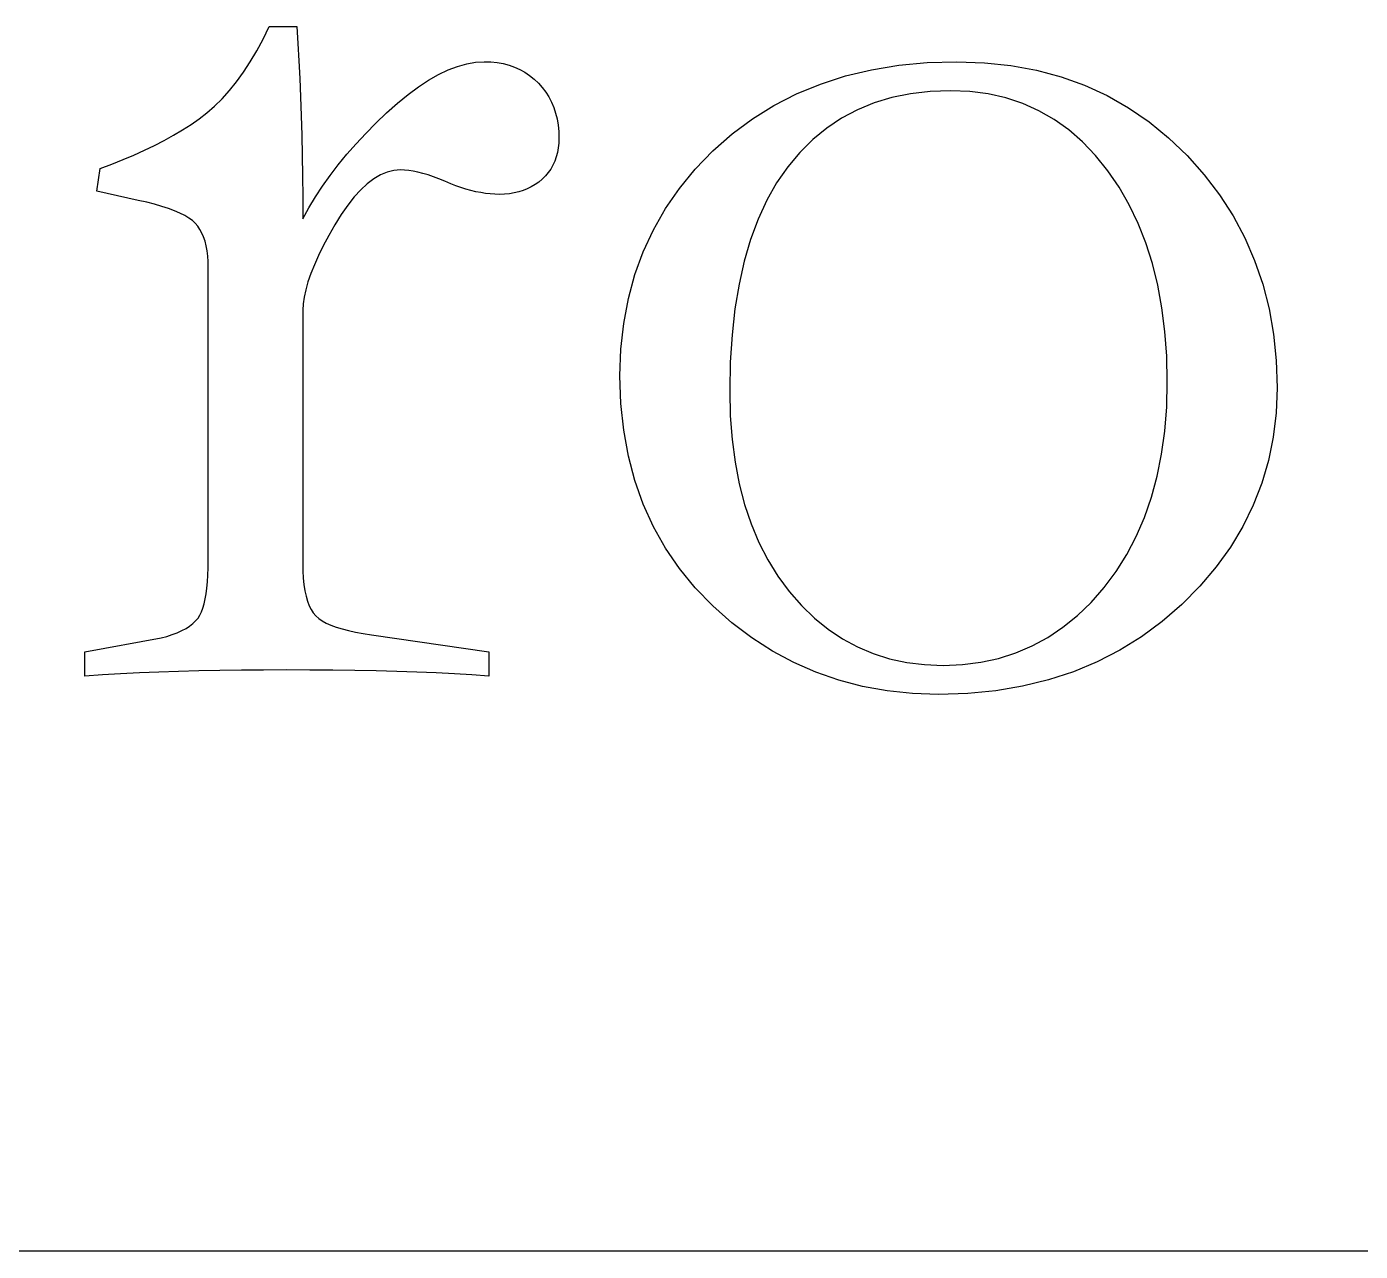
# Model space of a CAD drawing. Header units: millimetres. Extents: x -210 to 210, y -148 to 148.
# Drawn here: x -38.468 to -34.146, y -37.2 to -33.231 of the extents above; entities that cross this region are included whole.
import ezdxf

# ---------------------------------------------------------------- set-up
doc = ezdxf.new("R2010")
doc.units = ezdxf.units.MM
doc.layers.get('0').update_dxf_attribs({"lineweight": 18})

msp = doc.modelspace()

# ---------------------------------------------------------------- linework, layer by layer
at = {"color": 7, "lineweight": 30, "ltscale": 0.001126}
msp.add_line((-37.702, -33.2709), (-37.6819, -33.2305), dxfattribs=at)
at = {"color": 7, "lineweight": 30, "ltscale": 0.002224}
msp.add_line((-37.6819, -33.2305), (-37.593, -33.2305), dxfattribs=at)
at = {"color": 7, "lineweight": 30, "ltscale": 0.00136}
msp.add_line((-37.593, -33.2305), (-37.5892, -33.2848), dxfattribs=at)
at = {"color": 7, "lineweight": 30, "ltscale": 0.001082}
msp.add_line((-37.7227, -33.3089), (-37.702, -33.2709), dxfattribs=at)
at = {"color": 7, "lineweight": 30, "ltscale": 0.001038}
msp.add_line((-37.7439, -33.3446), (-37.7227, -33.3089), dxfattribs=at)
at = {"color": 7, "lineweight": 30, "ltscale": 0.001403}
msp.add_line((-37.5892, -33.2848), (-37.5859, -33.3408), dxfattribs=at)
at = {"color": 7, "lineweight": 30, "ltscale": 0.000996947}
msp.add_line((-37.7657, -33.378), (-37.7439, -33.3446), dxfattribs=at)
at = {"color": 7, "lineweight": 30, "ltscale": 0.001447}
msp.add_line((-37.5859, -33.3408), (-37.5829, -33.3986), dxfattribs=at)
at = {"color": 7, "lineweight": 30, "ltscale": 0.00081396}
msp.add_line((-37.1022, -33.3706), (-37.0718, -33.3591), dxfattribs=at)
at = {"color": 7, "lineweight": 30, "ltscale": 0.000769912}
msp.add_line((-37.0718, -33.3591), (-37.0421, -33.3508), dxfattribs=at)
at = {"color": 7, "lineweight": 30, "ltscale": 0.000731592}
msp.add_line((-37.0421, -33.3508), (-37.0133, -33.3458), dxfattribs=at)
at = {"color": 7, "lineweight": 30, "ltscale": 0.000703124}
msp.add_line((-37.0133, -33.3458), (-36.9852, -33.3442), dxfattribs=at)
at = {"color": 7, "lineweight": 30, "ltscale": 0.000533571}
msp.add_line((-36.9852, -33.3442), (-36.9639, -33.3448), dxfattribs=at)
at = {"color": 7, "lineweight": 30, "ltscale": 0.000514574}
msp.add_line((-36.9639, -33.3448), (-36.9434, -33.3469), dxfattribs=at)
at = {"color": 7, "lineweight": 30, "ltscale": 0.000498872}
msp.add_line((-36.9434, -33.3469), (-36.9238, -33.3504), dxfattribs=at)
at = {"color": 7, "lineweight": 30, "ltscale": 0.00048454}
msp.add_line((-36.9238, -33.3504), (-36.905, -33.3552), dxfattribs=at)
at = {"color": 7, "lineweight": 30, "ltscale": 0.000475561}
msp.add_line((-36.905, -33.3552), (-36.887, -33.3614), dxfattribs=at)
at = {"color": 7, "lineweight": 30, "ltscale": 0.000468429}
msp.add_line((-36.887, -33.3614), (-36.8699, -33.3691), dxfattribs=at)
at = {"color": 7, "lineweight": 30, "ltscale": 0.00224}
msp.add_line((-35.7301, -33.3702), (-35.6416, -33.3557), dxfattribs=at)
at = {"color": 7, "lineweight": 30, "ltscale": 0.002316}
msp.add_line((-35.6416, -33.3557), (-35.5494, -33.347), dxfattribs=at)
at = {"color": 7, "lineweight": 30, "ltscale": 0.0024}
msp.add_line((-35.5494, -33.347), (-35.4535, -33.3442), dxfattribs=at)
at = {"color": 7, "lineweight": 30, "ltscale": 0.002234}
msp.add_line((-35.4535, -33.3442), (-35.3642, -33.3472), dxfattribs=at)
at = {"color": 7, "lineweight": 30, "ltscale": 0.002162}
msp.add_line((-35.3642, -33.3472), (-35.2782, -33.3563), dxfattribs=at)
at = {"color": 7, "lineweight": 30, "ltscale": 0.002104}
msp.add_line((-35.2782, -33.3563), (-35.1954, -33.3715), dxfattribs=at)
at = {"color": 7, "lineweight": 30, "ltscale": 0.000920413}
msp.add_line((-37.8112, -33.4377), (-37.7882, -33.409), dxfattribs=at)
at = {"color": 7, "lineweight": 30, "ltscale": 0.00095809}
msp.add_line((-37.7882, -33.409), (-37.7657, -33.378), dxfattribs=at)
at = {"color": 7, "lineweight": 30, "ltscale": 0.001491}
msp.add_line((-37.5829, -33.3986), (-37.5804, -33.4582), dxfattribs=at)
at = {"color": 7, "lineweight": 30, "ltscale": 0.000981647}
msp.add_line((-37.1983, -33.4253), (-37.1655, -33.4037), dxfattribs=at)
at = {"color": 7, "lineweight": 30, "ltscale": 0.000920667}
msp.add_line((-37.1655, -33.4037), (-37.1335, -33.3855), dxfattribs=at)
at = {"color": 7, "lineweight": 30, "ltscale": 0.000864742}
msp.add_line((-37.1335, -33.3855), (-37.1022, -33.3706), dxfattribs=at)
at = {"color": 7, "lineweight": 30, "ltscale": 0.000464684}
msp.add_line((-36.8699, -33.3691), (-36.8536, -33.3781), dxfattribs=at)
at = {"color": 7, "lineweight": 30, "ltscale": 0.000465103}
msp.add_line((-36.8536, -33.3781), (-36.8382, -33.3884), dxfattribs=at)
at = {"color": 7, "lineweight": 30, "ltscale": 0.00046898}
msp.add_line((-36.8382, -33.3884), (-36.8236, -33.4002), dxfattribs=at)
at = {"color": 7, "lineweight": 30, "ltscale": 0.000475943}
msp.add_line((-36.8236, -33.4002), (-36.8098, -33.4133), dxfattribs=at)
at = {"color": 7, "lineweight": 30, "ltscale": 0.002125}
msp.add_line((-35.8957, -33.4164), (-35.8148, -33.3904), dxfattribs=at)
at = {"color": 7, "lineweight": 30, "ltscale": 0.002177}
msp.add_line((-35.8148, -33.3904), (-35.7301, -33.3702), dxfattribs=at)
at = {"color": 7, "lineweight": 30, "ltscale": 0.002057}
for p, q in [((-35.1954, -33.3715), (-35.1159, -33.3928)), ((-34.4625, -34.0652), (-34.442, -34.1449)), ((-36.244, -35.1082), (-36.3013, -35.0491))]:
    msp.add_line(p, q, dxfattribs=at)
at = {"color": 7, "lineweight": 30, "ltscale": 0.002025}
msp.add_line((-35.1159, -33.3928), (-35.0396, -33.4201), dxfattribs=at)
at = {"color": 7, "lineweight": 30, "ltscale": 0.000885711}
msp.add_line((-37.8348, -33.4642), (-37.8112, -33.4377), dxfattribs=at)
at = {"color": 7, "lineweight": 30, "ltscale": 0.001111}
msp.add_line((-37.2663, -33.4782), (-37.2319, -33.4501), dxfattribs=at)
at = {"color": 7, "lineweight": 30, "ltscale": 0.001044}
msp.add_line((-37.2319, -33.4501), (-37.1983, -33.4253), dxfattribs=at)
at = {"color": 7, "lineweight": 30, "ltscale": 0.000476077}
msp.add_line((-36.8098, -33.4133), (-36.7971, -33.4276), dxfattribs=at)
at = {"color": 7, "lineweight": 30, "ltscale": 0.000470889}
msp.add_line((-36.7971, -33.4276), (-36.7858, -33.4426), dxfattribs=at)
at = {"color": 7, "lineweight": 30, "ltscale": 0.000467768}
msp.add_line((-36.7858, -33.4426), (-36.7758, -33.4584), dxfattribs=at)
at = {"color": 7, "lineweight": 30, "ltscale": 0.002062}
msp.add_line((-36.0463, -33.4858), (-35.9729, -33.4482), dxfattribs=at)
at = {"color": 7, "lineweight": 30, "ltscale": 0.002087}
for p, q in [((-35.9729, -33.4482), (-35.8957, -33.4164)), ((-34.999, -35.2898), (-35.0761, -35.3219))]:
    msp.add_line(p, q, dxfattribs=at)
at = {"color": 7, "lineweight": 30, "ltscale": 0.001544}
msp.add_line((-35.6035, -33.4479), (-35.664, -33.4603), dxfattribs=at)
at = {"color": 7, "lineweight": 30, "ltscale": 0.001601}
msp.add_line((-35.5399, -33.4405), (-35.6035, -33.4479), dxfattribs=at)
at = {"color": 7, "lineweight": 30, "ltscale": 0.001667}
msp.add_line((-35.4732, -33.438), (-35.5399, -33.4405), dxfattribs=at)
at = {"color": 7, "lineweight": 30, "ltscale": 0.001552}
for p, q in [((-35.4112, -33.4406), (-35.4732, -33.438)), ((-37.1416, -35.3254), (-37.2036, -35.3228))]:
    msp.add_line(p, q, dxfattribs=at)
at = {"color": 7, "lineweight": 30, "ltscale": 0.001501}
msp.add_line((-35.3517, -33.4484), (-35.4112, -33.4406), dxfattribs=at)
at = {"color": 7, "lineweight": 30, "ltscale": 0.001463}
msp.add_line((-35.2946, -33.4614), (-35.3517, -33.4484), dxfattribs=at)
at = {"color": 7, "lineweight": 30, "ltscale": 0.002007}
msp.add_line((-35.0396, -33.4201), (-34.9666, -33.4536), dxfattribs=at)
at = {"color": 7, "lineweight": 30, "ltscale": 0.000825012}
msp.add_line((-37.8838, -33.51), (-37.859, -33.4882), dxfattribs=at)
at = {"color": 7, "lineweight": 30, "ltscale": 0.000853729}
msp.add_line((-37.859, -33.4882), (-37.8348, -33.4642), dxfattribs=at)
at = {"color": 7, "lineweight": 30, "ltscale": 0.001535}
msp.add_line((-37.5804, -33.4582), (-37.5782, -33.5196), dxfattribs=at)
at = {"color": 7, "lineweight": 30, "ltscale": 0.001179}
msp.add_line((-37.3015, -33.5097), (-37.2663, -33.4782), dxfattribs=at)
at = {"color": 7, "lineweight": 30, "ltscale": 0.000468194}
msp.add_line((-36.7758, -33.4584), (-36.7671, -33.475), dxfattribs=at)
at = {"color": 7, "lineweight": 30, "ltscale": 0.000471676}
msp.add_line((-36.7671, -33.475), (-36.7598, -33.4924), dxfattribs=at)
at = {"color": 7, "lineweight": 30, "ltscale": 0.000478908}
msp.add_line((-36.7598, -33.4924), (-36.7538, -33.5106), dxfattribs=at)
at = {"color": 7, "lineweight": 30, "ltscale": 0.002051}
msp.add_line((-36.116, -33.5292), (-36.0463, -33.4858), dxfattribs=at)
at = {"color": 7, "lineweight": 30, "ltscale": 0.001469}
for p, q in [((-35.7215, -33.4776), (-35.7759, -33.4998)), ((-35.1585, -35.2101), (-35.1097, -35.1774))]:
    msp.add_line(p, q, dxfattribs=at)
at = {"color": 7, "lineweight": 30, "ltscale": 0.0015}
for p, q in [((-35.664, -33.4603), (-35.7215, -33.4776)), ((-35.1097, -35.1774), (-35.0631, -35.1396))]:
    msp.add_line(p, q, dxfattribs=at)
at = {"color": 7, "lineweight": 30, "ltscale": 0.001438}
msp.add_line((-35.24, -33.4795), (-35.2946, -33.4614), dxfattribs=at)
at = {"color": 7, "lineweight": 30, "ltscale": 0.001429}
msp.add_line((-35.1879, -33.5029), (-35.24, -33.4795), dxfattribs=at)
at = {"color": 7, "lineweight": 30, "ltscale": 0.002003}
msp.add_line((-34.9666, -33.4536), (-34.8969, -33.4931), dxfattribs=at)
at = {"color": 7, "lineweight": 30, "ltscale": 0.002015}
msp.add_line((-34.8969, -33.4931), (-34.8305, -33.5386), dxfattribs=at)
at = {"color": 7, "lineweight": 30, "ltscale": 0.000798334}
msp.add_line((-37.9355, -33.5475), (-37.9092, -33.5295), dxfattribs=at)
at = {"color": 7, "lineweight": 30, "ltscale": 0.000799563}
msp.add_line((-37.9092, -33.5295), (-37.8838, -33.51), dxfattribs=at)
at = {"color": 7, "lineweight": 30, "ltscale": 0.001579}
msp.add_line((-37.5782, -33.5196), (-37.5764, -33.5827), dxfattribs=at)
at = {"color": 7, "lineweight": 30, "ltscale": 0.001202}
msp.add_line((-37.3362, -33.5429), (-37.3015, -33.5097), dxfattribs=at)
at = {"color": 7, "lineweight": 30, "ltscale": 0.000488509}
msp.add_line((-36.7538, -33.5106), (-36.7491, -33.5296), dxfattribs=at)
at = {"color": 7, "lineweight": 30, "ltscale": 0.000501142}
msp.add_line((-36.7491, -33.5296), (-36.7458, -33.5493), dxfattribs=at)
at = {"color": 7, "lineweight": 30, "ltscale": 0.002055}
msp.add_line((-36.1819, -33.5783), (-36.116, -33.5292), dxfattribs=at)
at = {"color": 7, "lineweight": 30, "ltscale": 0.00145}
for p, q in [((-35.8272, -33.527), (-35.8755, -33.5591)), ((-35.091, -33.5652), (-35.1382, -33.5314))]:
    msp.add_line(p, q, dxfattribs=at)
at = {"color": 7, "lineweight": 30, "ltscale": 0.001452}
for p, q in [((-35.7759, -33.4998), (-35.8272, -33.527)), ((-35.2095, -35.2379), (-35.1585, -35.2101))]:
    msp.add_line(p, q, dxfattribs=at)
at = {"color": 7, "lineweight": 30, "ltscale": 0.001432}
msp.add_line((-35.1382, -33.5314), (-35.1879, -33.5029), dxfattribs=at)
at = {"color": 7, "lineweight": 30, "ltscale": 0.002041}
msp.add_line((-34.8305, -33.5386), (-34.7673, -33.5903), dxfattribs=at)
at = {"color": 7, "lineweight": 30, "ltscale": 0.000862636}
msp.add_line((-38.0223, -33.599), (-37.9921, -33.5823), dxfattribs=at)
at = {"color": 7, "lineweight": 30, "ltscale": 0.000840348}
msp.add_line((-37.9921, -33.5823), (-37.9632, -33.5651), dxfattribs=at)
at = {"color": 7, "lineweight": 30, "ltscale": 0.000819705}
msp.add_line((-37.9632, -33.5651), (-37.9355, -33.5475), dxfattribs=at)
at = {"color": 7, "lineweight": 30, "ltscale": 0.001151}
msp.add_line((-37.4006, -33.6101), (-37.3693, -33.5764), dxfattribs=at)
at = {"color": 7, "lineweight": 30, "ltscale": 0.001176}
msp.add_line((-37.3693, -33.5764), (-37.3362, -33.5429), dxfattribs=at)
at = {"color": 7, "lineweight": 30, "ltscale": 0.000516301}
msp.add_line((-36.7458, -33.5493), (-36.7438, -33.5699), dxfattribs=at)
at = {"color": 7, "lineweight": 30, "ltscale": 0.000533749}
msp.add_line((-36.7438, -33.5699), (-36.7431, -33.5912), dxfattribs=at)
at = {"color": 7, "lineweight": 30, "ltscale": 0.002074}
msp.add_line((-36.244, -33.6332), (-36.1819, -33.5783), dxfattribs=at)
at = {"color": 7, "lineweight": 30, "ltscale": 0.001461}
msp.add_line((-35.8755, -33.5591), (-35.9207, -33.5962), dxfattribs=at)
at = {"color": 7, "lineweight": 30, "ltscale": 0.001482}
msp.add_line((-35.0463, -33.6041), (-35.091, -33.5652), dxfattribs=at)
at = {"color": 7, "lineweight": 30, "ltscale": 0.000909368}
msp.add_line((-38.0865, -33.6311), (-38.0538, -33.6153), dxfattribs=at)
at = {"color": 7, "lineweight": 30, "ltscale": 0.000886339}
msp.add_line((-38.0538, -33.6153), (-38.0223, -33.599), dxfattribs=at)
at = {"color": 7, "lineweight": 30, "ltscale": 0.001624}
msp.add_line((-37.5764, -33.5827), (-37.575, -33.6476), dxfattribs=at)
at = {"color": 7, "lineweight": 30, "ltscale": 0.001128}
msp.add_line((-37.4303, -33.6441), (-37.4006, -33.6101), dxfattribs=at)
at = {"color": 7, "lineweight": 30, "ltscale": 0.000382721}
msp.add_line((-36.7453, -33.6234), (-36.748, -33.6385), dxfattribs=at)
at = {"color": 7, "lineweight": 30, "ltscale": 0.000396317}
msp.add_line((-36.7437, -33.6077), (-36.7453, -33.6234), dxfattribs=at)
at = {"color": 7, "lineweight": 30, "ltscale": 0.000411644}
msp.add_line((-36.7431, -33.5912), (-36.7437, -33.6077), dxfattribs=at)
at = {"color": 7, "lineweight": 30, "ltscale": 0.001488}
msp.add_line((-35.9207, -33.5962), (-35.9629, -33.6382), dxfattribs=at)
at = {"color": 7, "lineweight": 30, "ltscale": 0.001527}
for p, q in [((-35.0041, -33.6482), (-35.0463, -33.6041)), ((-35.9629, -33.6382), (-36.0019, -33.6851))]:
    msp.add_line(p, q, dxfattribs=at)
at = {"color": 7, "lineweight": 30, "ltscale": 0.002081}
for p, q in [((-34.7673, -33.5903), (-34.7073, -33.648)), ((-34.7881, -35.1586), (-34.855, -35.2082))]:
    msp.add_line(p, q, dxfattribs=at)
at = {"color": 7, "lineweight": 30, "ltscale": 0.000984713}
msp.add_line((-38.1925, -33.676), (-38.1559, -33.6615), dxfattribs=at)
at = {"color": 7, "lineweight": 30, "ltscale": 0.000959323}
msp.add_line((-38.1559, -33.6615), (-38.1205, -33.6465), dxfattribs=at)
at = {"color": 7, "lineweight": 30, "ltscale": 0.000933546}
msp.add_line((-38.1205, -33.6465), (-38.0865, -33.6311), dxfattribs=at)
at = {"color": 7, "lineweight": 30, "ltscale": 0.001668}
for p, q in [((-37.575, -33.6476), (-37.574, -33.7144)), ((-36.1415, -34.779), (-36.1203, -34.8422))]:
    msp.add_line(p, q, dxfattribs=at)
at = {"color": 7, "lineweight": 30, "ltscale": 0.001106}
msp.add_line((-37.4583, -33.6783), (-37.4303, -33.6441), dxfattribs=at)
at = {"color": 7, "lineweight": 30, "ltscale": 0.000357271}
msp.add_line((-36.7567, -33.6666), (-36.7627, -33.6796), dxfattribs=at)
at = {"color": 7, "lineweight": 30, "ltscale": 0.000363557}
msp.add_line((-36.7518, -33.6529), (-36.7567, -33.6666), dxfattribs=at)
at = {"color": 7, "lineweight": 30, "ltscale": 0.000371774}
msp.add_line((-36.748, -33.6385), (-36.7518, -33.6529), dxfattribs=at)
at = {"color": 7, "lineweight": 30, "ltscale": 0.002061}
msp.add_line((-36.3013, -33.6925), (-36.244, -33.6332), dxfattribs=at)
at = {"color": 7, "lineweight": 30, "ltscale": 0.001583}
msp.add_line((-34.9643, -33.6975), (-35.0041, -33.6482), dxfattribs=at)
at = {"color": 7, "lineweight": 30, "ltscale": 0.002083}
msp.add_line((-34.7073, -33.648), (-34.6519, -33.7103), dxfattribs=at)
at = {"color": 7, "lineweight": 30, "ltscale": 0.001869}
msp.add_line((-38.2403, -33.7642), (-38.2304, -33.69), dxfattribs=at)
at = {"color": 7, "lineweight": 30, "ltscale": 0.001011}
msp.add_line((-38.2304, -33.69), (-38.1925, -33.676), dxfattribs=at)
at = {"color": 7, "lineweight": 30, "ltscale": 0.001084}
msp.add_line((-37.4847, -33.7128), (-37.4583, -33.6783), dxfattribs=at)
at = {"color": 7, "lineweight": 30, "ltscale": 0.000618812}
msp.add_line((-37.3218, -33.711), (-37.3432, -33.7234), dxfattribs=at)
at = {"color": 7, "lineweight": 30, "ltscale": 0.000582037}
msp.add_line((-37.3003, -33.7021), (-37.3218, -33.711), dxfattribs=at)
at = {"color": 7, "lineweight": 30, "ltscale": 0.000555677}
msp.add_line((-37.2787, -33.6968), (-37.3003, -33.7021), dxfattribs=at)
at = {"color": 7, "lineweight": 30, "ltscale": 0.000544252}
msp.add_line((-37.257, -33.695), (-37.2787, -33.6968), dxfattribs=at)
at = {"color": 7, "lineweight": 30, "ltscale": 0.000329775}
msp.add_line((-37.2438, -33.6954), (-37.257, -33.695), dxfattribs=at)
at = {"color": 7, "lineweight": 30, "ltscale": 0.00034872}
msp.add_line((-37.2299, -33.6968), (-37.2438, -33.6954), dxfattribs=at)
at = {"color": 7, "lineweight": 30, "ltscale": 0.000368913}
msp.add_line((-37.2153, -33.699), (-37.2299, -33.6968), dxfattribs=at)
at = {"color": 7, "lineweight": 30, "ltscale": 0.000389326}
msp.add_line((-37.2001, -33.7021), (-37.2153, -33.699), dxfattribs=at)
at = {"color": 7, "lineweight": 30, "ltscale": 0.00041139}
msp.add_line((-37.1841, -33.7061), (-37.2001, -33.7021), dxfattribs=at)
at = {"color": 7, "lineweight": 30, "ltscale": 0.000434136}
msp.add_line((-37.1674, -33.711), (-37.1841, -33.7061), dxfattribs=at)
at = {"color": 7, "lineweight": 30, "ltscale": 0.000456771}
msp.add_line((-37.1501, -33.7168), (-37.1674, -33.711), dxfattribs=at)
at = {"color": 7, "lineweight": 30, "ltscale": 0.000357537}
msp.add_line((-36.7779, -33.7035), (-36.7871, -33.7144), dxfattribs=at)
at = {"color": 7, "lineweight": 30, "ltscale": 0.000354639}
msp.add_line((-36.7697, -33.6919), (-36.7779, -33.7035), dxfattribs=at)
at = {"color": 7, "lineweight": 30, "ltscale": 0.000355104}
msp.add_line((-36.7627, -33.6796), (-36.7697, -33.6919), dxfattribs=at)
at = {"color": 7, "lineweight": 30, "ltscale": 0.002017}
for p, q in [((-36.3526, -33.7549), (-36.3013, -33.6925)), ((-36.1596, -34.0652), (-36.1728, -34.1448))]:
    msp.add_line(p, q, dxfattribs=at)
at = {"color": 7, "lineweight": 30, "ltscale": 0.001571}
msp.add_line((-36.0019, -33.6851), (-36.0376, -33.7368), dxfattribs=at)
at = {"color": 7, "lineweight": 30, "ltscale": 0.001621}
msp.add_line((-34.9277, -33.751), (-34.9643, -33.6975), dxfattribs=at)
at = {"color": 7, "lineweight": 30, "ltscale": 0.002046}
msp.add_line((-34.6519, -33.7103), (-34.6024, -33.7754), dxfattribs=at)
at = {"color": 7, "lineweight": 30, "ltscale": 0.001712}
msp.add_line((-37.574, -33.7144), (-37.5734, -33.7828), dxfattribs=at)
at = {"color": 7, "lineweight": 30, "ltscale": 0.001046}
msp.add_line((-37.5323, -33.7824), (-37.5093, -33.7475), dxfattribs=at)
at = {"color": 7, "lineweight": 30, "ltscale": 0.001065}
msp.add_line((-37.5093, -33.7475), (-37.4847, -33.7128), dxfattribs=at)
at = {"color": 7, "lineweight": 30, "ltscale": 0.000721333}
msp.add_line((-37.3645, -33.7395), (-37.3857, -33.759), dxfattribs=at)
at = {"color": 7, "lineweight": 30, "ltscale": 0.000666123}
msp.add_line((-37.3432, -33.7234), (-37.3645, -33.7395), dxfattribs=at)
at = {"color": 7, "lineweight": 30, "ltscale": 0.000480793}
msp.add_line((-37.1321, -33.7234), (-37.1501, -33.7168), dxfattribs=at)
at = {"color": 7, "lineweight": 30, "ltscale": 0.000505071}
msp.add_line((-37.1133, -33.731), (-37.1321, -33.7234), dxfattribs=at)
at = {"color": 7, "lineweight": 30, "ltscale": 0.000529254}
msp.add_line((-37.0939, -33.7395), (-37.1133, -33.731), dxfattribs=at)
at = {"color": 7, "lineweight": 30, "ltscale": 0.000448477}
msp.add_line((-37.0772, -33.746), (-37.0939, -33.7395), dxfattribs=at)
at = {"color": 7, "lineweight": 30, "ltscale": 0.000438165}
msp.add_line((-37.0607, -33.7519), (-37.0772, -33.746), dxfattribs=at)
at = {"color": 7, "lineweight": 30, "ltscale": 0.000427557}
msp.add_line((-37.0444, -33.7571), (-37.0607, -33.7519), dxfattribs=at)
at = {"color": 7, "lineweight": 30, "ltscale": 0.000361158}
msp.add_line((-36.8327, -33.7498), (-36.8457, -33.7563), dxfattribs=at)
at = {"color": 7, "lineweight": 30, "ltscale": 0.000359688}
msp.add_line((-36.8204, -33.7424), (-36.8327, -33.7498), dxfattribs=at)
at = {"color": 7, "lineweight": 30, "ltscale": 0.000361589}
msp.add_line((-36.8086, -33.734), (-36.8204, -33.7424), dxfattribs=at)
at = {"color": 7, "lineweight": 30, "ltscale": 0.00036483}
msp.add_line((-36.7975, -33.7246), (-36.8086, -33.734), dxfattribs=at)
at = {"color": 7, "lineweight": 30, "ltscale": 0.000363208}
msp.add_line((-36.7871, -33.7144), (-36.7975, -33.7246), dxfattribs=at)
at = {"color": 7, "lineweight": 30, "ltscale": 0.001986}
msp.add_line((-36.3978, -33.8202), (-36.3526, -33.7549), dxfattribs=at)
at = {"color": 7, "lineweight": 30, "ltscale": 0.00162}
msp.add_line((-36.0376, -33.7368), (-36.0695, -33.7932), dxfattribs=at)
at = {"color": 7, "lineweight": 30, "ltscale": 0.00164}
msp.add_line((-34.8949, -33.8078), (-34.9277, -33.751), dxfattribs=at)
at = {"color": 7, "lineweight": 30, "ltscale": 0.003417}
msp.add_line((-38.1069, -33.7938), (-38.2403, -33.7642), dxfattribs=at)
at = {"color": 7, "lineweight": 30, "ltscale": 0.000707783}
msp.add_line((-38.0792, -33.7999), (-38.1069, -33.7938), dxfattribs=at)
at = {"color": 7, "lineweight": 30, "ltscale": 0.001757}
msp.add_line((-37.5734, -33.7828), (-37.5732, -33.8531), dxfattribs=at)
at = {"color": 7, "lineweight": 30, "ltscale": 0.001029}
msp.add_line((-37.5536, -33.8176), (-37.5323, -33.7824), dxfattribs=at)
at = {"color": 7, "lineweight": 30, "ltscale": 0.00084892}
msp.add_line((-37.4068, -33.7821), (-37.4278, -33.8088), dxfattribs=at)
at = {"color": 7, "lineweight": 30, "ltscale": 0.000782541}
msp.add_line((-37.3857, -33.759), (-37.4068, -33.7821), dxfattribs=at)
at = {"color": 7, "lineweight": 30, "ltscale": 0.000418255}
msp.add_line((-37.0283, -33.7616), (-37.0444, -33.7571), dxfattribs=at)
at = {"color": 7, "lineweight": 30, "ltscale": 0.000409425}
msp.add_line((-37.0124, -33.7654), (-37.0283, -33.7616), dxfattribs=at)
at = {"color": 7, "lineweight": 30, "ltscale": 0.000399798}
msp.add_line((-36.9967, -33.7685), (-37.0124, -33.7654), dxfattribs=at)
at = {"color": 7, "lineweight": 30, "ltscale": 0.000393044}
msp.add_line((-36.9812, -33.7709), (-36.9967, -33.7685), dxfattribs=at)
at = {"color": 7, "lineweight": 30, "ltscale": 0.000385414}
msp.add_line((-36.9658, -33.7727), (-36.9812, -33.7709), dxfattribs=at)
at = {"color": 7, "lineweight": 30, "ltscale": 0.000378545}
msp.add_line((-36.9507, -33.7737), (-36.9658, -33.7727), dxfattribs=at)
at = {"color": 7, "lineweight": 30, "ltscale": 0.000373181}
msp.add_line((-36.9358, -33.774), (-36.9507, -33.7737), dxfattribs=at)
at = {"color": 7, "lineweight": 30, "ltscale": 0.000412942}
msp.add_line((-36.9193, -33.7735), (-36.9358, -33.774), dxfattribs=at)
at = {"color": 7, "lineweight": 30, "ltscale": 0.00039921}
msp.add_line((-36.9034, -33.7721), (-36.9193, -33.7735), dxfattribs=at)
at = {"color": 7, "lineweight": 30, "ltscale": 0.000387919}
msp.add_line((-36.8881, -33.7696), (-36.9034, -33.7721), dxfattribs=at)
at = {"color": 7, "lineweight": 30, "ltscale": 0.000378494}
msp.add_line((-36.8734, -33.7661), (-36.8881, -33.7696), dxfattribs=at)
at = {"color": 7, "lineweight": 30, "ltscale": 0.000370387}
msp.add_line((-36.8592, -33.7617), (-36.8734, -33.7661), dxfattribs=at)
at = {"color": 7, "lineweight": 30, "ltscale": 0.000364953}
msp.add_line((-36.8457, -33.7563), (-36.8592, -33.7617), dxfattribs=at)
at = {"color": 7, "lineweight": 30, "ltscale": 0.001681}
msp.add_line((-36.0695, -33.7932), (-36.0977, -33.8542), dxfattribs=at)
at = {"color": 7, "lineweight": 30, "ltscale": 0.002022}
for p, q in [((-34.6024, -33.7754), (-34.5587, -33.8435)), ((-34.4158, -34.4016), (-34.4189, -34.4824))]:
    msp.add_line(p, q, dxfattribs=at)
at = {"color": 7, "lineweight": 30, "ltscale": 0.000660316}
msp.add_line((-38.0536, -33.8063), (-38.0792, -33.7999), dxfattribs=at)
at = {"color": 7, "lineweight": 30, "ltscale": 0.00061286}
msp.add_line((-38.03, -33.8129), (-38.0536, -33.8063), dxfattribs=at)
at = {"color": 7, "lineweight": 30, "ltscale": 0.000566144}
msp.add_line((-38.0085, -33.8199), (-38.03, -33.8129), dxfattribs=at)
at = {"color": 7, "lineweight": 30, "ltscale": 0.000521666}
msp.add_line((-37.9889, -33.8272), (-38.0085, -33.8199), dxfattribs=at)
at = {"color": 7, "lineweight": 30, "ltscale": 0.000476278}
msp.add_line((-37.9714, -33.8347), (-37.9889, -33.8272), dxfattribs=at)
at = {"color": 7, "lineweight": 30, "ltscale": 0.000434435}
msp.add_line((-37.9559, -33.8426), (-37.9714, -33.8347), dxfattribs=at)
at = {"color": 7, "lineweight": 30, "ltscale": 0.001013}
msp.add_line((-37.5732, -33.8531), (-37.5536, -33.8176), dxfattribs=at)
at = {"color": 7, "lineweight": 30, "ltscale": 0.000991752}
msp.add_line((-37.4487, -33.8391), (-37.4695, -33.8729), dxfattribs=at)
at = {"color": 7, "lineweight": 30, "ltscale": 0.000918958}
msp.add_line((-37.4278, -33.8088), (-37.4487, -33.8391), dxfattribs=at)
at = {"color": 7, "lineweight": 30, "ltscale": 0.00197}
msp.add_line((-36.4369, -33.8886), (-36.3978, -33.8202), dxfattribs=at)
at = {"color": 7, "lineweight": 30, "ltscale": 0.001669}
msp.add_line((-34.866, -33.868), (-34.8949, -33.8078), dxfattribs=at)
at = {"color": 7, "lineweight": 30, "ltscale": 0.000393515}
msp.add_line((-37.9424, -33.8507), (-37.9559, -33.8426), dxfattribs=at)
at = {"color": 7, "lineweight": 30, "ltscale": 0.000355579}
msp.add_line((-37.931, -33.8592), (-37.9424, -33.8507), dxfattribs=at)
at = {"color": 7, "lineweight": 30, "ltscale": 0.00032136}
msp.add_line((-37.9216, -33.8679), (-37.931, -33.8592), dxfattribs=at)
at = {"color": 7, "lineweight": 30, "ltscale": 0.000308883}
msp.add_line((-37.9136, -33.8774), (-37.9216, -33.8679), dxfattribs=at)
at = {"color": 7, "lineweight": 30, "ltscale": 0.000318047}
msp.add_line((-37.9065, -33.8879), (-37.9136, -33.8774), dxfattribs=at)
at = {"color": 7, "lineweight": 30, "ltscale": 0.001}
msp.add_line((-37.4695, -33.8729), (-37.4892, -33.9077), dxfattribs=at)
at = {"color": 7, "lineweight": 30, "ltscale": 0.001751}
msp.add_line((-36.0977, -33.8542), (-36.1221, -33.9199), dxfattribs=at)
at = {"color": 7, "lineweight": 30, "ltscale": 0.001706}
msp.add_line((-34.841, -33.9315), (-34.866, -33.868), dxfattribs=at)
at = {"color": 7, "lineweight": 30, "ltscale": 0.002012}
msp.add_line((-34.5587, -33.8435), (-34.5208, -33.9145), dxfattribs=at)
at = {"color": 7, "lineweight": 30, "ltscale": 0.000330476}
msp.add_line((-37.9001, -33.8995), (-37.9065, -33.8879), dxfattribs=at)
at = {"color": 7, "lineweight": 30, "ltscale": 0.000345216}
msp.add_line((-37.8947, -33.9122), (-37.9001, -33.8995), dxfattribs=at)
at = {"color": 7, "lineweight": 30, "ltscale": 0.000363645}
msp.add_line((-37.8901, -33.926), (-37.8947, -33.9122), dxfattribs=at)
at = {"color": 7, "lineweight": 30, "ltscale": 0.000383591}
msp.add_line((-37.8863, -33.9409), (-37.8901, -33.926), dxfattribs=at)
at = {"color": 7, "lineweight": 30, "ltscale": 0.000939943}
msp.add_line((-37.4892, -33.9077), (-37.5068, -33.9409), dxfattribs=at)
at = {"color": 7, "lineweight": 30, "ltscale": 0.001967}
for p, q in [((-36.4701, -33.96), (-36.4369, -33.8886)), ((-35.9824, -35.2916), (-36.0516, -35.2543))]:
    msp.add_line(p, q, dxfattribs=at)
at = {"color": 7, "lineweight": 30, "ltscale": 0.001832}
msp.add_line((-36.1221, -33.9199), (-36.1428, -33.9902), dxfattribs=at)
at = {"color": 7, "lineweight": 30, "ltscale": 0.002013}
msp.add_line((-34.5208, -33.9145), (-34.4887, -33.9884), dxfattribs=at)
at = {"color": 7, "lineweight": 30, "ltscale": 0.000405684}
msp.add_line((-37.8834, -33.9568), (-37.8863, -33.9409), dxfattribs=at)
at = {"color": 7, "lineweight": 30, "ltscale": 0.000429531}
msp.add_line((-37.8813, -33.9739), (-37.8834, -33.9568), dxfattribs=at)
at = {"color": 7, "lineweight": 30, "ltscale": 0.00088133}
msp.add_line((-37.5068, -33.9409), (-37.5224, -33.9725), dxfattribs=at)
at = {"color": 7, "lineweight": 30, "ltscale": 0.00198}
for p, q in [((-36.4973, -34.0343), (-36.4701, -33.96)), ((-34.5671, -34.9176), (-34.6135, -34.9819))]:
    msp.add_line(p, q, dxfattribs=at)
at = {"color": 7, "lineweight": 30, "ltscale": 0.001752}
msp.add_line((-34.8198, -33.9982), (-34.841, -33.9315), dxfattribs=at)
at = {"color": 7, "lineweight": 30, "ltscale": 0.000454455}
msp.add_line((-37.88, -33.992), (-37.8813, -33.9739), dxfattribs=at)
at = {"color": 7, "lineweight": 30, "ltscale": 0.000480771}
msp.add_line((-37.8796, -34.0112), (-37.88, -33.992), dxfattribs=at)
at = {"color": 7, "lineweight": 30, "ltscale": 0.023717}
msp.add_line((-37.8796, -34.9599), (-37.8796, -34.0112), dxfattribs=at)
at = {"color": 7, "lineweight": 30, "ltscale": 0.000766068}
msp.add_line((-37.5359, -34.0025), (-37.5473, -34.031), dxfattribs=at)
at = {"color": 7, "lineweight": 30, "ltscale": 0.00082334}
msp.add_line((-37.5224, -33.9725), (-37.5359, -34.0025), dxfattribs=at)
at = {"color": 7, "lineweight": 30, "ltscale": 0.001921}
for p, q in [((-36.1428, -33.9902), (-36.1596, -34.0652)), ((-34.4436, -34.637), (-34.4652, -34.7107)), ((-37.5507, -35.3159), (-37.6276, -35.3157))]:
    msp.add_line(p, q, dxfattribs=at)
at = {"color": 7, "lineweight": 30, "ltscale": 0.001805}
msp.add_line((-34.8024, -34.0683), (-34.8198, -33.9982), dxfattribs=at)
at = {"color": 7, "lineweight": 30, "ltscale": 0.002029}
msp.add_line((-34.4887, -33.9884), (-34.4625, -34.0652), dxfattribs=at)
at = {"color": 7, "lineweight": 30, "ltscale": 0.00071161}
msp.add_line((-37.5473, -34.031), (-37.5566, -34.0579), dxfattribs=at)
at = {"color": 7, "lineweight": 30, "ltscale": 0.002006}
for p, q in [((-36.5183, -34.1118), (-36.4973, -34.0343)), ((-34.7735, -34.2985), (-34.7793, -34.2184))]:
    msp.add_line(p, q, dxfattribs=at)
at = {"color": 7, "lineweight": 30, "ltscale": 0.000607013}
msp.add_line((-37.5639, -34.0832), (-37.5691, -34.1069), dxfattribs=at)
at = {"color": 7, "lineweight": 30, "ltscale": 0.000658026}
msp.add_line((-37.5566, -34.0579), (-37.5639, -34.0832), dxfattribs=at)
at = {"color": 7, "lineweight": 30, "ltscale": 0.001865}
msp.add_line((-34.7889, -34.1417), (-34.8024, -34.0683), dxfattribs=at)
at = {"color": 7, "lineweight": 30, "ltscale": 0.000514875}
msp.add_line((-37.5722, -34.129), (-37.5732, -34.1496), dxfattribs=at)
at = {"color": 7, "lineweight": 30, "ltscale": 0.000558767}
msp.add_line((-37.5691, -34.1069), (-37.5722, -34.129), dxfattribs=at)
at = {"color": 7, "lineweight": 30, "ltscale": 0.002045}
msp.add_line((-36.5334, -34.1922), (-36.5183, -34.1118), dxfattribs=at)
at = {"color": 7, "lineweight": 30, "ltscale": 0.001933}
msp.add_line((-34.7793, -34.2184), (-34.7889, -34.1417), dxfattribs=at)
at = {"color": 7, "lineweight": 30, "ltscale": 0.020506}
msp.add_line((-37.5732, -34.1496), (-37.5732, -34.9698), dxfattribs=at)
at = {"color": 7, "lineweight": 30, "ltscale": 0.002119}
msp.add_line((-36.1728, -34.1448), (-36.1822, -34.229), dxfattribs=at)
at = {"color": 7, "lineweight": 30, "ltscale": 0.002098}
for p, q in [((-34.442, -34.1449), (-34.4275, -34.2275)), ((-36.5424, -34.2756), (-36.5334, -34.1922))]:
    msp.add_line(p, q, dxfattribs=at)
at = {"color": 7, "lineweight": 30, "ltscale": 0.002226}
msp.add_line((-36.1822, -34.229), (-36.1878, -34.3179), dxfattribs=at)
at = {"color": 7, "lineweight": 30, "ltscale": 0.00215}
msp.add_line((-34.4275, -34.2275), (-34.4187, -34.3131), dxfattribs=at)
at = {"color": 7, "lineweight": 30, "ltscale": 0.002163}
msp.add_line((-36.5455, -34.362), (-36.5424, -34.2756), dxfattribs=at)
at = {"color": 7, "lineweight": 30, "ltscale": 0.002084}
msp.add_line((-34.7716, -34.3818), (-34.7735, -34.2985), dxfattribs=at)
at = {"color": 7, "lineweight": 30, "ltscale": 0.002213}
msp.add_line((-34.4187, -34.3131), (-34.4158, -34.4016), dxfattribs=at)
at = {"color": 7, "lineweight": 30, "ltscale": 0.002339}
msp.add_line((-36.1878, -34.3179), (-36.1897, -34.4114), dxfattribs=at)
at = {"color": 7, "lineweight": 30, "ltscale": 0.002256}
msp.add_line((-36.5424, -34.4522), (-36.5455, -34.362), dxfattribs=at)
at = {"color": 7, "lineweight": 30, "ltscale": 0.002035}
msp.add_line((-34.7736, -34.4632), (-34.7716, -34.3818), dxfattribs=at)
at = {"color": 7, "lineweight": 30, "ltscale": 0.002009}
msp.add_line((-36.1897, -34.4114), (-36.1878, -34.4918), dxfattribs=at)
at = {"color": 7, "lineweight": 30, "ltscale": 0.00218}
msp.add_line((-36.5334, -34.5389), (-36.5424, -34.4522), dxfattribs=at)
at = {"color": 7, "lineweight": 30, "ltscale": 0.001959}
msp.add_line((-34.7798, -34.5413), (-34.7736, -34.4632), dxfattribs=at)
at = {"color": 7, "lineweight": 30, "ltscale": 0.001975}
msp.add_line((-34.4189, -34.4824), (-34.4282, -34.5609), dxfattribs=at)
at = {"color": 7, "lineweight": 30, "ltscale": 0.001928}
msp.add_line((-36.1878, -34.4918), (-36.182, -34.5687), dxfattribs=at)
at = {"color": 7, "lineweight": 30, "ltscale": 0.002115}
msp.add_line((-36.5183, -34.6222), (-36.5334, -34.5389), dxfattribs=at)
at = {"color": 7, "lineweight": 30, "ltscale": 0.001853}
msp.add_line((-36.182, -34.5687), (-36.1724, -34.6422), dxfattribs=at)
at = {"color": 7, "lineweight": 30, "ltscale": 0.001889}
msp.add_line((-34.79, -34.6162), (-34.7798, -34.5413), dxfattribs=at)
at = {"color": 7, "lineweight": 30, "ltscale": 0.001941}
msp.add_line((-34.4282, -34.5609), (-34.4436, -34.637), dxfattribs=at)
at = {"color": 7, "lineweight": 30, "ltscale": 0.001826}
msp.add_line((-34.8044, -34.6878), (-34.79, -34.6162), dxfattribs=at)
at = {"color": 7, "lineweight": 30, "ltscale": 0.002064}
for p, q in [((-36.4973, -34.702), (-36.5183, -34.6222)), ((-35.5974, -35.3919), (-35.6796, -35.3833))]:
    msp.add_line(p, q, dxfattribs=at)
at = {"color": 7, "lineweight": 30, "ltscale": 0.001785}
msp.add_line((-36.1724, -34.6422), (-36.1589, -34.7123), dxfattribs=at)
at = {"color": 7, "lineweight": 30, "ltscale": 0.002026}
msp.add_line((-36.4701, -34.7783), (-36.4973, -34.702), dxfattribs=at)
at = {"color": 7, "lineweight": 30, "ltscale": 0.001769}
msp.add_line((-34.8228, -34.7561), (-34.8044, -34.6878), dxfattribs=at)
at = {"color": 7, "lineweight": 30, "ltscale": 0.001722}
for p, q in [((-36.1589, -34.7123), (-36.1415, -34.779)), ((-34.8454, -34.8212), (-34.8228, -34.7561))]:
    msp.add_line(p, q, dxfattribs=at)
at = {"color": 7, "lineweight": 30, "ltscale": 0.001914}
msp.add_line((-34.4652, -34.7107), (-34.493, -34.782), dxfattribs=at)
at = {"color": 7, "lineweight": 30, "ltscale": 0.002002}
msp.add_line((-36.4369, -34.8512), (-36.4701, -34.7783), dxfattribs=at)
at = {"color": 7, "lineweight": 30, "ltscale": 0.001923}
msp.add_line((-34.493, -34.782), (-34.527, -34.851), dxfattribs=at)
at = {"color": 7, "lineweight": 30, "ltscale": 0.001683}
msp.add_line((-34.8721, -34.883), (-34.8454, -34.8212), dxfattribs=at)
at = {"color": 7, "lineweight": 30, "ltscale": 0.001993}
msp.add_line((-36.3978, -34.9206), (-36.4369, -34.8512), dxfattribs=at)
at = {"color": 7, "lineweight": 30, "ltscale": 0.001622}
msp.add_line((-36.1203, -34.8422), (-36.0953, -34.9021), dxfattribs=at)
at = {"color": 7, "lineweight": 30, "ltscale": 0.001944}
msp.add_line((-34.527, -34.851), (-34.5671, -34.9176), dxfattribs=at)
at = {"color": 7, "lineweight": 30, "ltscale": 0.001999}
msp.add_line((-36.3526, -34.9866), (-36.3978, -34.9206), dxfattribs=at)
at = {"color": 7, "lineweight": 30, "ltscale": 0.001585}
msp.add_line((-36.0953, -34.9021), (-36.0664, -34.9585), dxfattribs=at)
at = {"color": 7, "lineweight": 30, "ltscale": 0.001653}
msp.add_line((-34.9028, -34.9415), (-34.8721, -34.883), dxfattribs=at)
at = {"color": 7, "lineweight": 30, "ltscale": 0.000622596}
msp.add_line((-37.8799, -34.9848), (-37.8796, -34.9599), dxfattribs=at)
at = {"color": 7, "lineweight": 30, "ltscale": 0.001559}
msp.add_line((-36.0664, -34.9585), (-36.0336, -35.0116), dxfattribs=at)
at = {"color": 7, "lineweight": 30, "ltscale": 0.001635}
msp.add_line((-34.9377, -34.9968), (-34.9028, -34.9415), dxfattribs=at)
at = {"color": 7, "lineweight": 30, "ltscale": 0.00054482}
msp.add_line((-37.882, -35.0299), (-37.8807, -35.0081), dxfattribs=at)
at = {"color": 7, "lineweight": 30, "ltscale": 0.00058325}
msp.add_line((-37.8807, -35.0081), (-37.8799, -34.9848), dxfattribs=at)
at = {"color": 7, "lineweight": 30, "ltscale": 0.000620743}
msp.add_line((-37.5732, -34.9698), (-37.5728, -34.9946), dxfattribs=at)
at = {"color": 7, "lineweight": 30, "ltscale": 0.000578201}
msp.add_line((-37.5728, -34.9946), (-37.5716, -35.0177), dxfattribs=at)
at = {"color": 7, "lineweight": 30, "ltscale": 0.002021}
for p, q in [((-36.3013, -35.0491), (-36.3526, -34.9866)), ((-35.6796, -35.3833), (-35.7591, -35.369))]:
    msp.add_line(p, q, dxfattribs=at)
at = {"color": 7, "lineweight": 30, "ltscale": 0.001625}
msp.add_line((-34.9767, -35.0489), (-34.9377, -34.9968), dxfattribs=at)
at = {"color": 7, "lineweight": 30, "ltscale": 0.002028}
msp.add_line((-34.6135, -34.9819), (-34.666, -35.0437), dxfattribs=at)
at = {"color": 7, "lineweight": 30, "ltscale": 0.000468433}
msp.add_line((-37.8864, -35.0686), (-37.8839, -35.0501), dxfattribs=at)
at = {"color": 7, "lineweight": 30, "ltscale": 0.000506209}
msp.add_line((-37.8839, -35.0501), (-37.882, -35.0299), dxfattribs=at)
at = {"color": 7, "lineweight": 30, "ltscale": 0.000536836}
msp.add_line((-37.5716, -35.0177), (-37.5695, -35.0391), dxfattribs=at)
at = {"color": 7, "lineweight": 30, "ltscale": 0.000496498}
msp.add_line((-37.5695, -35.0391), (-37.5665, -35.0587), dxfattribs=at)
at = {"color": 7, "lineweight": 30, "ltscale": 0.001542}
for p, q in [((-36.0336, -35.0116), (-35.997, -35.0612)), ((-35.0631, -35.1396), (-35.0188, -35.0967))]:
    msp.add_line(p, q, dxfattribs=at)
at = {"color": 7, "lineweight": 30, "ltscale": 0.001594}
msp.add_line((-35.0188, -35.0967), (-34.9767, -35.0489), dxfattribs=at)
at = {"color": 7, "lineweight": 30, "ltscale": 0.002089}
msp.add_line((-34.666, -35.0437), (-34.7246, -35.1032), dxfattribs=at)
at = {"color": 7, "lineweight": 30, "ltscale": 0.000395318}
msp.add_line((-37.8929, -35.101), (-37.8894, -35.0856), dxfattribs=at)
at = {"color": 7, "lineweight": 30, "ltscale": 0.000431485}
msp.add_line((-37.8894, -35.0856), (-37.8864, -35.0686), dxfattribs=at)
at = {"color": 7, "lineweight": 30, "ltscale": 0.000457729}
msp.add_line((-37.5665, -35.0587), (-37.5627, -35.0767), dxfattribs=at)
at = {"color": 7, "lineweight": 30, "ltscale": 0.000420816}
msp.add_line((-37.5627, -35.0767), (-37.5581, -35.0928), dxfattribs=at)
at = {"color": 7, "lineweight": 30, "ltscale": 0.000386204}
msp.add_line((-37.5581, -35.0928), (-37.5526, -35.1073), dxfattribs=at)
at = {"color": 7, "lineweight": 30, "ltscale": 0.00151}
for p, q in [((-35.997, -35.0612), (-35.9573, -35.1068)), ((-35.4358, -35.2983), (-35.3759, -35.2908))]:
    msp.add_line(p, q, dxfattribs=at)
at = {"color": 7, "lineweight": 30, "ltscale": 0.000285728}
msp.add_line((-37.9129, -35.1474), (-37.9068, -35.1378), dxfattribs=at)
at = {"color": 7, "lineweight": 30, "ltscale": 0.000296185}
msp.add_line((-37.9068, -35.1378), (-37.9016, -35.1271), dxfattribs=at)
at = {"color": 7, "lineweight": 30, "ltscale": 0.000327537}
msp.add_line((-37.9016, -35.1271), (-37.897, -35.1149), dxfattribs=at)
at = {"color": 7, "lineweight": 30, "ltscale": 0.000360566}
msp.add_line((-37.897, -35.1149), (-37.8929, -35.101), dxfattribs=at)
at = {"color": 7, "lineweight": 30, "ltscale": 0.000354678}
msp.add_line((-37.5526, -35.1073), (-37.5464, -35.12), dxfattribs=at)
at = {"color": 7, "lineweight": 30, "ltscale": 0.000327741}
msp.add_line((-37.5464, -35.12), (-37.5392, -35.131), dxfattribs=at)
at = {"color": 7, "lineweight": 30, "ltscale": 0.000305896}
msp.add_line((-37.5392, -35.131), (-37.5312, -35.1403), dxfattribs=at)
at = {"color": 7, "lineweight": 30, "ltscale": 0.002054}
msp.add_line((-36.1825, -35.1626), (-36.244, -35.1082), dxfattribs=at)
at = {"color": 7, "lineweight": 30, "ltscale": 0.001462}
msp.add_line((-35.9573, -35.1068), (-35.9154, -35.1475), dxfattribs=at)
at = {"color": 7, "lineweight": 30, "ltscale": 0.002106}
msp.add_line((-34.7246, -35.1032), (-34.7881, -35.1586), dxfattribs=at)
at = {"color": 7, "lineweight": 30, "ltscale": 0.000378465}
msp.add_line((-37.9652, -35.1882), (-37.9518, -35.181), dxfattribs=at)
at = {"color": 7, "lineweight": 30, "ltscale": 0.000353202}
msp.add_line((-37.9518, -35.181), (-37.94, -35.1734), dxfattribs=at)
at = {"color": 7, "lineweight": 30, "ltscale": 0.000331025}
msp.add_line((-37.94, -35.1734), (-37.9295, -35.1652), dxfattribs=at)
at = {"color": 7, "lineweight": 30, "ltscale": 0.000312701}
msp.add_line((-37.9295, -35.1652), (-37.9205, -35.1566), dxfattribs=at)
at = {"color": 7, "lineweight": 30, "ltscale": 0.000297156}
msp.add_line((-37.9205, -35.1566), (-37.9129, -35.1474), dxfattribs=at)
at = {"color": 7, "lineweight": 30, "ltscale": 0.000311039}
msp.add_line((-37.5312, -35.1403), (-37.5218, -35.1485), dxfattribs=at)
at = {"color": 7, "lineweight": 30, "ltscale": 0.00034145}
msp.add_line((-37.5218, -35.1485), (-37.5106, -35.1562), dxfattribs=at)
at = {"color": 7, "lineweight": 30, "ltscale": 0.000378003}
msp.add_line((-37.5106, -35.1562), (-37.4973, -35.1635), dxfattribs=at)
at = {"color": 7, "lineweight": 30, "ltscale": 0.000415219}
msp.add_line((-37.4973, -35.1635), (-37.4822, -35.1703), dxfattribs=at)
at = {"color": 7, "lineweight": 30, "ltscale": 0.000455518}
msp.add_line((-37.4822, -35.1703), (-37.4651, -35.1767), dxfattribs=at)
at = {"color": 7, "lineweight": 30, "ltscale": 0.000498107}
msp.add_line((-37.4651, -35.1767), (-37.4461, -35.1827), dxfattribs=at)
at = {"color": 7, "lineweight": 30, "ltscale": 0.002014}
msp.add_line((-36.1183, -35.2113), (-36.1825, -35.1626), dxfattribs=at)
at = {"color": 7, "lineweight": 30, "ltscale": 0.001425}
msp.add_line((-35.9154, -35.1475), (-35.8711, -35.1834), dxfattribs=at)
at = {"color": 7, "lineweight": 30, "ltscale": 0.006276}
msp.add_line((-38.2798, -35.2564), (-38.0327, -35.2119), dxfattribs=at)
at = {"color": 7, "lineweight": 30, "ltscale": 0.000493425}
msp.add_line((-38.0327, -35.2119), (-38.0137, -35.2067), dxfattribs=at)
at = {"color": 7, "lineweight": 30, "ltscale": 0.000462582}
msp.add_line((-38.0137, -35.2067), (-37.9961, -35.2011), dxfattribs=at)
at = {"color": 7, "lineweight": 30, "ltscale": 0.000432867}
msp.add_line((-37.9961, -35.2011), (-37.9799, -35.1949), dxfattribs=at)
at = {"color": 7, "lineweight": 30, "ltscale": 0.000404452}
msp.add_line((-37.9799, -35.1949), (-37.9652, -35.1882), dxfattribs=at)
at = {"color": 7, "lineweight": 30, "ltscale": 0.00054119}
msp.add_line((-37.4461, -35.1827), (-37.4252, -35.1882), dxfattribs=at)
at = {"color": 7, "lineweight": 30, "ltscale": 0.000584563}
msp.add_line((-37.4252, -35.1882), (-37.4024, -35.1932), dxfattribs=at)
at = {"color": 7, "lineweight": 30, "ltscale": 0.000630197}
msp.add_line((-37.4024, -35.1932), (-37.3776, -35.1979), dxfattribs=at)
at = {"color": 7, "lineweight": 30, "ltscale": 0.000676429}
msp.add_line((-37.3776, -35.1979), (-37.3509, -35.202), dxfattribs=at)
at = {"color": 7, "lineweight": 30, "ltscale": 0.009608}
msp.add_line((-37.3509, -35.202), (-36.9704, -35.2564), dxfattribs=at)
at = {"color": 7, "lineweight": 30, "ltscale": 0.001984}
msp.add_line((-36.0516, -35.2543), (-36.1183, -35.2113), dxfattribs=at)
at = {"color": 7, "lineweight": 30, "ltscale": 0.001399}
msp.add_line((-35.8711, -35.1834), (-35.8246, -35.2146), dxfattribs=at)
at = {"color": 7, "lineweight": 30, "ltscale": 0.001386}
for p, q in [((-35.8246, -35.2146), (-35.7759, -35.241)), ((-35.7759, -35.241), (-35.7248, -35.2625))]:
    msp.add_line(p, q, dxfattribs=at)
at = {"color": 7, "lineweight": 30, "ltscale": 0.00207}
msp.add_line((-34.855, -35.2082), (-34.9253, -35.2519), dxfattribs=at)
at = {"color": 7, "lineweight": 30, "ltscale": 0.001977}
for p, q in [((-38.2798, -35.3355), (-38.2798, -35.2564)), ((-36.9704, -35.2564), (-36.9704, -35.3355))]:
    msp.add_line(p, q, dxfattribs=at)
at = {"color": 7, "lineweight": 30, "ltscale": 0.001397}
msp.add_line((-35.7248, -35.2625), (-35.6715, -35.2793), dxfattribs=at)
at = {"color": 7, "lineweight": 30, "ltscale": 0.001455}
msp.add_line((-35.3182, -35.2782), (-35.2627, -35.2605), dxfattribs=at)
at = {"color": 7, "lineweight": 30, "ltscale": 0.001446}
msp.add_line((-35.2627, -35.2605), (-35.2095, -35.2379), dxfattribs=at)
at = {"color": 7, "lineweight": 30, "ltscale": 0.002072}
msp.add_line((-34.9253, -35.2519), (-34.999, -35.2898), dxfattribs=at)
at = {"color": 7, "lineweight": 30, "ltscale": 0.001961}
msp.add_line((-35.9105, -35.3231), (-35.9824, -35.2916), dxfattribs=at)
at = {"color": 7, "lineweight": 30, "ltscale": 0.001421}
msp.add_line((-35.6715, -35.2793), (-35.6159, -35.2913), dxfattribs=at)
at = {"color": 7, "lineweight": 30, "ltscale": 0.001458}
msp.add_line((-35.6159, -35.2913), (-35.5581, -35.2985), dxfattribs=at)
at = {"color": 7, "lineweight": 30, "ltscale": 0.001504}
msp.add_line((-35.5581, -35.2985), (-35.498, -35.3009), dxfattribs=at)
at = {"color": 7, "lineweight": 30, "ltscale": 0.001555}
msp.add_line((-35.498, -35.3009), (-35.4358, -35.2983), dxfattribs=at)
at = {"color": 7, "lineweight": 30, "ltscale": 0.001476}
msp.add_line((-35.3759, -35.2908), (-35.3182, -35.2782), dxfattribs=at)
at = {"color": 7, "lineweight": 30, "ltscale": 0.001434}
msp.add_line((-38.2226, -35.3317), (-38.2798, -35.3355), dxfattribs=at)
at = {"color": 7, "lineweight": 30, "ltscale": 0.001477}
msp.add_line((-38.1636, -35.3283), (-38.2226, -35.3317), dxfattribs=at)
at = {"color": 7, "lineweight": 30, "ltscale": 0.001522}
msp.add_line((-38.1028, -35.3254), (-38.1636, -35.3283), dxfattribs=at)
at = {"color": 7, "lineweight": 30, "ltscale": 0.001565}
msp.add_line((-38.0403, -35.3228), (-38.1028, -35.3254), dxfattribs=at)
at = {"color": 7, "lineweight": 30, "ltscale": 0.001608}
msp.add_line((-37.976, -35.3206), (-38.0403, -35.3228), dxfattribs=at)
at = {"color": 7, "lineweight": 30, "ltscale": 0.001654}
msp.add_line((-37.9098, -35.3189), (-37.976, -35.3206), dxfattribs=at)
at = {"color": 7, "lineweight": 30, "ltscale": 0.001698}
msp.add_line((-37.8419, -35.3175), (-37.9098, -35.3189), dxfattribs=at)
at = {"color": 7, "lineweight": 30, "ltscale": 0.001742}
msp.add_line((-37.7722, -35.3165), (-37.8419, -35.3175), dxfattribs=at)
at = {"color": 7, "lineweight": 30, "ltscale": 0.001786}
msp.add_line((-37.7008, -35.3159), (-37.7722, -35.3165), dxfattribs=at)
at = {"color": 7, "lineweight": 30, "ltscale": 0.00183}
msp.add_line((-37.6276, -35.3157), (-37.7008, -35.3159), dxfattribs=at)
at = {"color": 7, "lineweight": 30, "ltscale": 0.001859}
msp.add_line((-37.4764, -35.3165), (-37.5507, -35.3159), dxfattribs=at)
at = {"color": 7, "lineweight": 30, "ltscale": 0.001798}
msp.add_line((-37.4045, -35.3175), (-37.4764, -35.3165), dxfattribs=at)
at = {"color": 7, "lineweight": 30, "ltscale": 0.001736}
msp.add_line((-37.3351, -35.3189), (-37.4045, -35.3175), dxfattribs=at)
at = {"color": 7, "lineweight": 30, "ltscale": 0.001674}
msp.add_line((-37.2681, -35.3206), (-37.3351, -35.3189), dxfattribs=at)
at = {"color": 7, "lineweight": 30, "ltscale": 0.001613}
msp.add_line((-37.2036, -35.3228), (-37.2681, -35.3206), dxfattribs=at)
at = {"color": 7, "lineweight": 30, "ltscale": 0.00149}
msp.add_line((-37.0821, -35.3283), (-37.1416, -35.3254), dxfattribs=at)
at = {"color": 7, "lineweight": 30, "ltscale": 0.001428}
msp.add_line((-37.025, -35.3317), (-37.0821, -35.3283), dxfattribs=at)
at = {"color": 7, "lineweight": 30, "ltscale": 0.001369}
msp.add_line((-36.9704, -35.3355), (-37.025, -35.3317), dxfattribs=at)
at = {"color": 7, "lineweight": 30, "ltscale": 0.001969}
msp.add_line((-35.8361, -35.3489), (-35.9105, -35.3231), dxfattribs=at)
at = {"color": 7, "lineweight": 30, "ltscale": 0.001988}
msp.add_line((-35.7591, -35.369), (-35.8361, -35.3489), dxfattribs=at)
at = {"color": 7, "lineweight": 30, "ltscale": 0.002159}
msp.add_line((-35.1566, -35.3481), (-35.2405, -35.3685), dxfattribs=at)
at = {"color": 7, "lineweight": 30, "ltscale": 0.002117}
msp.add_line((-35.0761, -35.3219), (-35.1566, -35.3481), dxfattribs=at)
at = {"color": 7, "lineweight": 30, "ltscale": 0.002118}
msp.add_line((-35.5128, -35.3947), (-35.5974, -35.3919), dxfattribs=at)
at = {"color": 7, "lineweight": 30, "ltscale": 0.002355}
msp.add_line((-35.4186, -35.3918), (-35.5128, -35.3947), dxfattribs=at)
at = {"color": 7, "lineweight": 30, "ltscale": 0.00228}
msp.add_line((-35.3278, -35.3831), (-35.4186, -35.3918), dxfattribs=at)
at = {"color": 7, "lineweight": 30, "ltscale": 0.002214}
msp.add_line((-35.2405, -35.3685), (-35.3278, -35.3831), dxfattribs=at)
at = {"color": 7, "lineweight": 30}
msp.add_line((-30.2653, -37.2001), (-51.2177, -37.2001), dxfattribs=at)

doc.saveas('drawing.dxf')
